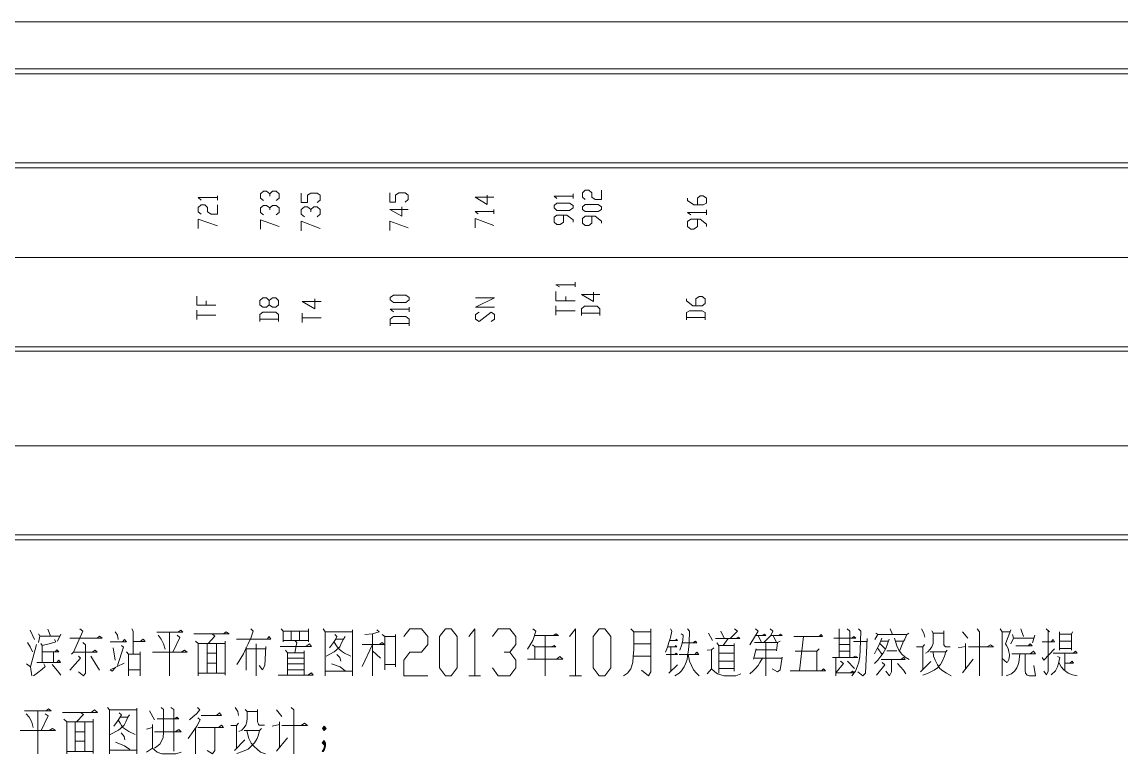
# Model space of a CAD drawing. Header units: millimetres. Extents: x 18 to 1853, y 466 to 763.
# Drawn here: x 1323.9 to 1440.6, y 685.4 to 763.2 of the extents above; entities that cross this region are included whole.
import ezdxf

# ---------------------------------------------------------------- set-up
doc = ezdxf.new("R2010")
doc.units = ezdxf.units.MM
doc.header["$MEASUREMENT"] = 0
doc.layers.add('1', color=7, linetype='Continuous')

msp = doc.modelspace()

# ---------------------------------------------------------------- linework, layer by layer
at = {"color": 255, "linetype": 'Continuous', "lineweight": 0}
msp.add_line((1852.6, 763.16), (18.35, 763.16), dxfattribs=at)
for points in [[(1349.51, 744.19), (1349.2, 744.45), (1349.2, 744.92), (1349.51, 745.18), (1349.82, 745.18), (1350.18, 744.92), (1350.18, 744.66)], [(1350.18, 744.92), (1350.49, 745.18), (1350.86, 745.18), (1351.17, 744.92), (1351.17, 744.45), (1350.86, 744.19)], [(1355.22, 743.98), (1355.54, 744.24), (1355.54, 744.76), (1355.22, 744.97), (1354.55, 744.97), (1354.18, 744.76), (1354.18, 743.98), (1353.51, 743.98), (1353.51, 744.97)], [(1364.58, 744.03), (1364.89, 744.29), (1364.89, 744.76), (1364.58, 745.02), (1363.9, 745.02), (1363.54, 744.76), (1363.54, 744.03), (1362.92, 744.03), (1362.92, 745.02)], [(1382.41, 744.4), (1382.41, 744.92)], [(1383.7, 744.29), (1383.39, 744.55), (1383.39, 745.02), (1383.7, 745.28), (1384.07, 745.28), (1384.38, 745.02), (1384.38, 744.55), (1384.74, 744.29), (1385.42, 744.29), (1385.42, 745.28)], [(1342.91, 744.24), (1342.59, 744.5), (1344.62, 744.5)], [(1344.62, 744.24), (1344.62, 744.71)], [(1373.29, 744.76), (1373.29, 743.77), (1371.99, 744.55), (1373.97, 744.55)], [(1380.69, 744.4), (1380.38, 744.66), (1382.41, 744.66)], [(1382.41, 743.41), (1382.04, 743.15), (1380.69, 743.15), (1380.38, 743.41), (1380.38, 743.67), (1380.69, 743.93), (1382.04, 743.93), (1382.41, 743.67), (1382.41, 743.41)], [(1385.42, 743.25), (1385.06, 743.04), (1383.7, 743.04), (1383.39, 743.25), (1383.39, 743.51), (1383.7, 743.77), (1385.06, 743.77), (1385.42, 743.51), (1385.42, 743.25)], [(1395.61, 743.72), (1395.61, 744.45), (1395.92, 744.71), (1396.23, 744.71), (1396.59, 744.45), (1396.59, 743.93), (1396.23, 743.72), (1395.24, 743.72), (1394.57, 744.19), (1394.57, 744.45)], [(1342.91, 742.73), (1342.59, 742.99), (1342.59, 743.46), (1342.91, 743.72), (1343.27, 743.72), (1343.58, 743.46), (1343.58, 742.99), (1343.95, 742.73), (1344.62, 742.73), (1344.62, 743.72)], [(1349.51, 742.68), (1349.2, 742.94), (1349.2, 743.41), (1349.51, 743.67), (1349.82, 743.67), (1350.18, 743.41), (1350.18, 743.2)], [(1350.18, 743.41), (1350.49, 743.67), (1350.86, 743.67), (1351.17, 743.41), (1351.17, 742.94), (1350.86, 742.68)], [(1353.87, 742.47), (1353.51, 742.73), (1353.51, 743.25), (1353.87, 743.51), (1354.18, 743.51), (1354.55, 743.25), (1354.55, 742.99)], [(1354.55, 743.25), (1354.86, 743.51), (1355.22, 743.51), (1355.54, 743.25), (1355.54, 742.73), (1355.22, 742.47)], [(1364.22, 743.51), (1364.22, 742.53), (1362.92, 743.25), (1364.89, 743.25)], [(1372.31, 742.79), (1371.99, 743.04), (1373.97, 743.04)], [(1373.97, 742.79), (1373.97, 743.25)], [(1382.41, 741.9), (1382.41, 742.16), (1381.73, 742.63), (1380.69, 742.63), (1380.38, 742.42), (1380.38, 741.9), (1380.69, 741.64), (1381.05, 741.64), (1381.37, 741.9), (1381.37, 742.63)], [(1394.93, 742.68), (1394.57, 742.94), (1396.59, 742.94)], [(1396.59, 742.68), (1396.59, 743.2)], [(1342.59, 741.23), (1342.59, 742.21), (1344.62, 741.49)], [(1349.2, 741.17), (1349.2, 742.16), (1351.17, 741.43)], [(1353.51, 740.97), (1353.51, 742.01), (1355.54, 741.23)], [(1362.92, 741.02), (1362.92, 742.01), (1364.89, 741.28)], [(1371.99, 741.28), (1371.99, 742.27), (1373.97, 741.54)], [(1385.42, 741.8), (1385.42, 742.01), (1384.74, 742.53), (1383.7, 742.53), (1383.39, 742.27), (1383.39, 741.8), (1383.7, 741.54), (1384.07, 741.54), (1384.38, 741.8), (1384.38, 742.53)], [(1396.59, 741.43), (1396.59, 741.69), (1395.92, 742.21), (1394.93, 742.21), (1394.57, 741.95), (1394.57, 741.43), (1394.93, 741.17), (1395.24, 741.17), (1395.61, 741.43), (1395.61, 742.21)], [(65.33, 738.16), (1837.58, 738.16), (65.33, 738.16)], [(1380.95, 735.04), (1380.59, 735.25), (1382.61, 735.25)], [(1382.61, 733.53), (1380.59, 733.53), (1380.59, 734.52)], [(1382.61, 735.04), (1382.61, 735.51)], [(1384.59, 734.47), (1384.59, 733.48), (1383.29, 734.21), (1385.26, 734.21)], [(1344.47, 733.07), (1342.44, 733.07), (1342.44, 734.05)], [(1343.43, 733.07), (1343.43, 733.53)], [(1351.12, 733.12), (1350.81, 732.86), (1350.49, 732.86), (1350.13, 733.12), (1350.13, 733.59), (1349.82, 733.85), (1349.46, 733.85), (1349.14, 733.59), (1349.14, 733.12), (1349.46, 732.86), (1349.82, 732.86), (1350.13, 733.12)], [(1350.13, 733.59), (1350.49, 733.85), (1350.81, 733.85), (1351.12, 733.59), (1351.12, 733.12)], [(1354.96, 733.74), (1354.96, 732.7), (1353.61, 733.48), (1355.64, 733.48)], [(1364.99, 733.64), (1364.63, 733.38), (1363.33, 733.38), (1362.97, 733.64), (1362.97, 733.9), (1363.33, 734.16), (1364.63, 734.16), (1364.99, 733.9), (1364.99, 733.64)], [(1374.07, 732.86), (1372.05, 732.86), (1374.07, 733.85), (1372.05, 733.85)], [(1381.63, 733.53), (1381.63, 734)], [(1395.45, 733.01), (1395.45, 733.74), (1395.81, 734), (1396.13, 734), (1396.44, 733.74), (1396.44, 733.27), (1396.13, 733.01), (1395.14, 733.01), (1394.46, 733.53), (1394.46, 733.74)], [(1342.44, 731.56), (1342.44, 732.55)], [(1351.12, 731.35), (1351.12, 732.08), (1350.81, 732.34), (1349.46, 732.34), (1349.14, 732.08), (1349.14, 731.35)], [(1353.61, 731.25), (1353.61, 732.23)], [(1363.33, 732.39), (1362.97, 732.65), (1364.99, 732.65)], [(1364.99, 732.39), (1364.99, 732.86)], [(1373.71, 731.35), (1374.07, 731.61), (1374.07, 732.08), (1373.71, 732.34), (1372.41, 731.35), (1372.05, 731.61), (1372.05, 732.08), (1372.41, 732.34)], [(1380.59, 732.03), (1380.59, 733.01)], [(1380.59, 732.49), (1382.61, 732.49)], [(1385.26, 731.97), (1385.26, 732.7), (1384.95, 732.96), (1383.6, 732.96), (1383.29, 732.7), (1383.29, 731.97)], [(1383.29, 732.23), (1385.26, 732.23)], [(1396.44, 731.51), (1396.44, 732.29), (1396.13, 732.49), (1394.77, 732.49), (1394.46, 732.29), (1394.46, 731.51)], [(1342.44, 732.03), (1344.47, 732.03)], [(1349.14, 731.61), (1351.12, 731.61)], [(1353.61, 731.72), (1355.64, 731.72)], [(1364.99, 730.88), (1364.99, 731.61), (1364.63, 731.87), (1363.33, 731.87), (1362.97, 731.61), (1362.97, 730.88)], [(1362.97, 731.14), (1364.99, 731.14)], [(1394.46, 731.77), (1396.44, 731.77)], [(65.33, 718.15), (1837.58, 718.15), (65.33, 718.15)], [(1324.72, 698.56), (1325.18, 697.57)], [(1326.59, 698.66), (1326.74, 698.3), (1326.9, 697.93)], [(1330.02, 698.71), (1330.33, 698.45), (1329.34, 696.22)], [(1333.76, 698.4), (1334.02, 698.04), (1334.07, 697.57)], [(1335.53, 698.71), (1335.68, 698.45), (1335.68, 696.01)], [(1338.18, 698.35), (1340.93, 698.35), (1340.72, 698.56), (1340.41, 698.35)], [(1339.53, 693.72), (1339.53, 698.35)], [(1342.13, 698.19), (1345.87, 698.19), (1345.56, 698.4), (1345.25, 698.19)], [(1348.16, 698.71), (1348.42, 698.45), (1348.16, 697.73), (1347.9, 697.1), (1347.69, 696.69), (1347.38, 696.06), (1347.12, 695.59), (1346.91, 695.23), (1346.7, 694.92)], [(1351.38, 698.71), (1351.59, 698.45), (1351.59, 697.31)], [(1354.29, 698.45), (1351.59, 698.45)], [(1352.47, 698.45), (1352.47, 697.47)], [(1353.35, 698.45), (1353.35, 697.47)], [(1354.29, 697.31), (1354.29, 698.71)], [(1355.85, 698.71), (1356.06, 698.4), (1356.06, 693.72)], [(1358.97, 698.4), (1356.06, 698.4)], [(1358.97, 693.72), (1358.97, 698.61)], [(1361.56, 698.61), (1361.82, 698.4), (1361.1, 698.19), (1360.27, 698.09)], [(1364.42, 697.88), (1365.05, 698.71), (1366.29, 698.71), (1366.97, 697.88), (1366.97, 697.05), (1366.29, 696.22), (1365.05, 696.22), (1364.42, 695.39), (1364.42, 693.72), (1366.97, 693.72)], [(1368.84, 693.72), (1368.22, 694.55), (1368.22, 697.88), (1368.84, 698.71), (1369.46, 698.71), (1370.09, 697.88), (1370.09, 694.55), (1369.46, 693.72), (1368.84, 693.72)], [(1371.34, 697.88), (1371.96, 698.71), (1371.96, 693.72)], [(1373.83, 697.88), (1374.45, 698.71), (1375.7, 698.71), (1376.32, 697.88), (1376.32, 697.05), (1375.7, 696.22), (1375.08, 696.22)], [(1378.14, 698.71), (1378.46, 698.45), (1378.14, 697.47), (1377.57, 696.53)], [(1382.04, 697.88), (1382.67, 698.71), (1382.67, 693.72)], [(1385.16, 693.72), (1384.54, 694.55), (1384.54, 697.88), (1385.16, 698.71), (1385.78, 698.71), (1386.41, 697.88), (1386.41, 694.55), (1385.78, 693.72), (1385.16, 693.72)], [(1388.54, 698.71), (1388.85, 698.4), (1388.85, 696.48), (1388.8, 695.8), (1388.75, 695.13), (1388.54, 694.45), (1388.17, 693.98), (1387.76, 693.72)], [(1388.85, 698.4), (1390.67, 698.4)], [(1390.67, 698.71), (1390.67, 694.14), (1390.41, 693.72), (1389.68, 694.3)], [(1392.75, 698.71), (1392.9, 698.45), (1392.75, 697.78), (1392.59, 697.26), (1392.44, 696.74), (1392.23, 696.22)], [(1394.57, 698.71), (1394.77, 698.45), (1394.72, 697.21), (1394.67, 696.48), (1394.57, 695.8), (1394.52, 695.44), (1394.36, 694.97), (1394.2, 694.66), (1393.94, 694.24), (1393.68, 693.98), (1393.22, 693.72)], [(1396.8, 698.24), (1397.22, 697.47)], [(1398.1, 698.45), (1398.46, 697.73)], [(1399.56, 698.71), (1399.87, 698.45), (1399.09, 697.67)], [(1401.79, 698.71), (1402.05, 698.45), (1401.17, 697)], [(1403.35, 698.71), (1403.61, 698.45), (1403.4, 697.99), (1402.67, 697.26)], [(1410.68, 698.71), (1410.68, 695.65)], [(1411.51, 698.71), (1411.82, 698.45), (1411.82, 695.65)], [(1412.71, 698.71), (1412.97, 698.45), (1412.91, 696.43), (1412.86, 695.75), (1412.76, 695.18), (1412.6, 694.66), (1412.39, 694.19), (1412.03, 693.72)], [(1414.58, 698.24), (1414.78, 698.09), (1414.47, 697.57)], [(1416.08, 698.71), (1416.34, 698.09)], [(1418.06, 698.24), (1417.85, 698.09), (1417.64, 697.62)], [(1419.41, 698.71), (1419.67, 698.24), (1419.77, 697.83)], [(1420.5, 698.5), (1420.66, 698.24), (1420.66, 697.57), (1420.66, 697.15), (1420.5, 696.79), (1420.35, 696.53), (1420.09, 696.27), (1419.83, 696.11)], [(1420.66, 698.24), (1421.8, 698.24)], [(1421.8, 698.5), (1421.8, 697.15), (1421.8, 697), (1421.85, 696.89), (1421.96, 696.79), (1422.48, 696.79)], [(1423.78, 698.4), (1424.35, 697.73)], [(1425.33, 698.71), (1425.59, 698.4), (1425.59, 693.72)], [(1427.78, 698.71), (1427.99, 698.4), (1427.99, 693.72)], [(1427.99, 698.4), (1428.87, 698.4)], [(1428.92, 698.61), (1428.35, 697.1)], [(1429.96, 698.71), (1430.27, 697.88)], [(1432.87, 698.56), (1432.87, 694.19), (1432.71, 693.83), (1432.4, 694.19)], [(1432.66, 698.71), (1433.03, 698.4)], [(1434.07, 698.4), (1434.07, 696.43)], [(1435.37, 696.43), (1435.37, 698.14), (1435.47, 698.4)], [(1324.46, 697.26), (1324.72, 696.79), (1324.98, 696.27)], [(1324.77, 694.66), (1325.39, 697.05)], [(1325.6, 698.19), (1325.76, 697.93), (1325.6, 697.26)], [(1325.76, 697.93), (1327.89, 697.93)], [(1327.32, 697.57), (1327.47, 697.31), (1326.74, 697.1), (1326.02, 696.95), (1325.86, 697.15)], [(1327.99, 698.14), (1327.63, 697.41)], [(1328.93, 697.73), (1332.36, 697.73), (1332.1, 697.93), (1331.84, 697.73)], [(1330.33, 697.26), (1330.59, 697), (1330.59, 693.98), (1330.38, 693.72), (1329.86, 694.14)], [(1333.24, 697.31), (1334.96, 697.31), (1334.75, 697.57), (1334.54, 697.31)], [(1335.68, 697.36), (1336.93, 697.36), (1336.72, 697.62), (1336.41, 697.36)], [(1338.33, 698.04), (1338.65, 697.62), (1338.9, 697.1), (1339.06, 696.53)], [(1340.36, 698.04), (1340.62, 697.78), (1339.89, 696.22)], [(1342.28, 697.41), (1342.59, 697.15), (1342.59, 693.72)], [(1342.59, 697.15), (1345.45, 697.15)], [(1343.53, 697.15), (1343.53, 693.98)], [(1344.05, 698.19), (1344.36, 697.93), (1343.63, 697.15)], [(1344.52, 693.98), (1344.52, 697.15)], [(1345.45, 697.41), (1345.45, 693.78)], [(1346.65, 697.62), (1350.29, 697.62), (1350.13, 697.88), (1349.92, 697.62)], [(1348.73, 697.1), (1348.73, 693.72)], [(1351.27, 696.84), (1354.6, 696.84), (1354.39, 697.1), (1354.03, 696.84)], [(1354.29, 697.47), (1351.59, 697.47)], [(1352.83, 697.47), (1353.04, 697.26), (1352.83, 696.17)], [(1358.19, 697.88), (1358.03, 697.62), (1357.82, 697.21), (1357.61, 696.79), (1357.25, 696.43), (1357.04, 696.27), (1356.16, 695.8)], [(1357.1, 698.09), (1357.3, 697.88), (1357.15, 697.57), (1356.94, 697.26), (1356.52, 696.69)], [(1356.99, 697.36), (1357.2, 697), (1357.36, 696.79), (1357.51, 696.58), (1357.82, 696.32), (1358.13, 696.11), (1358.81, 695.8)], [(1357.2, 697.62), (1358.03, 697.62)], [(1360.01, 697.05), (1362.34, 697.05), (1362.14, 697.26), (1361.82, 697.05)], [(1361.1, 697.05), (1360.01, 694.71)], [(1361.1, 698.19), (1361.1, 693.72)], [(1362.14, 698.09), (1362.4, 697.88), (1362.4, 694.35)], [(1362.4, 697.88), (1363.54, 697.88)], [(1363.54, 698.09), (1363.54, 694.66)], [(1378.3, 697.99), (1380.85, 697.99), (1380.59, 698.19), (1380.33, 697.99)], [(1379.44, 697.99), (1379.44, 693.72)], [(1388.85, 697.1), (1390.67, 697.1)], [(1392.7, 697.47), (1393.48, 697.47), (1393.37, 697.62), (1393.27, 697.47)], [(1393.89, 698.19), (1394.1, 698.04), (1394.05, 697.47), (1393.94, 696.95), (1393.74, 696.43)], [(1394, 697.21), (1395.55, 697.21), (1395.4, 697.41), (1395.14, 697.21)], [(1397.53, 697.67), (1400.13, 697.67), (1399.97, 697.83), (1399.71, 697.67)], [(1397.69, 697.21), (1397.89, 696.95), (1397.89, 693.98)], [(1398.88, 697.67), (1398.36, 696.95)], [(1399.5, 697.15), (1399.5, 694.19)], [(1401.69, 697.26), (1404.13, 697.26)], [(1401.79, 697.99), (1402.88, 697.99), (1402.73, 698.14), (1402.47, 697.99)], [(1402.05, 697.99), (1402.41, 697.26)], [(1402.88, 697.26), (1402.88, 693.72)], [(1403.4, 697.99), (1404.6, 697.99), (1404.44, 698.14), (1404.18, 697.99)], [(1403.66, 697.99), (1404.03, 697.26)], [(1404.39, 697.41), (1404.13, 697.26), (1404.03, 696.37)], [(1405.84, 697.88), (1408.91, 697.88), (1408.76, 698.09), (1408.55, 697.88)], [(1406.88, 697.88), (1406.47, 694.24)], [(1410.11, 697.73), (1412.45, 697.73), (1412.24, 697.88), (1412.03, 697.73)], [(1410.68, 697.05), (1411.82, 697.05)], [(1412.19, 697.36), (1413.64, 697.36)], [(1413.64, 697.67), (1413.48, 693.98), (1413.17, 693.72), (1412.65, 694.14)], [(1415.2, 697.73), (1414.89, 696.95), (1414.68, 696.53), (1414.42, 696.06)], [(1415.98, 697.62), (1415.62, 696.63), (1415.36, 696.11), (1415.1, 695.8), (1414.78, 695.39), (1414.42, 695.02)], [(1414.78, 698.09), (1417.85, 698.09)], [(1414.99, 697.15), (1415.56, 696.58)], [(1415.1, 697.41), (1415.93, 697.41)], [(1416.55, 697.73), (1416.81, 696.89), (1417.02, 696.43), (1417.28, 696.06), (1417.69, 695.7), (1418.11, 695.44)], [(1416.66, 697.41), (1417.49, 697.41)], [(1417.64, 697.57), (1417.49, 697.41), (1417.07, 696.32)], [(1419.72, 697.05), (1419.57, 696.79), (1419.57, 694.35)], [(1424.09, 697.15), (1424.09, 694.4)], [(1428.35, 697.1), (1428.45, 696.95), (1428.61, 696.63), (1428.71, 696.27), (1428.76, 695.96), (1428.76, 695.85), (1428.71, 695.44), (1428.56, 695.18), (1428.5, 695.13), (1427.99, 695.54)], [(1429.08, 698.09), (1429.18, 697.73), (1428.92, 697.1)], [(1429.18, 697.73), (1431.36, 697.73)], [(1429.44, 696.89), (1431.16, 696.89), (1430.95, 697.1), (1430.74, 696.89)], [(1431.47, 698.04), (1431.21, 697.21)], [(1432.25, 697.31), (1433.55, 697.31), (1433.39, 697.57), (1433.18, 697.31)], [(1435.37, 698.14), (1434.07, 698.14)], [(1434.07, 697.41), (1435.37, 697.41)], [(1326.02, 696.95), (1326.02, 695.13)], [(1326.02, 696.27), (1327.78, 696.27), (1327.57, 696.48), (1327.37, 696.27)], [(1327.21, 696.27), (1327.21, 695.13)], [(1329.13, 696.01), (1329.34, 696.22), (1331.84, 696.22), (1331.63, 696.43), (1331.32, 696.22)], [(1333.55, 696.69), (1333.76, 695.39)], [(1334.44, 696.95), (1334.64, 696.74), (1334.02, 694.81)], [(1334.96, 696.27), (1335.16, 696.01), (1335.16, 693.72)], [(1336.41, 696.01), (1335.16, 696.01)], [(1336.41, 693.72), (1336.41, 696.27)], [(1337.71, 696.22), (1341.4, 696.22), (1341.14, 696.43), (1340.78, 696.22)], [(1343.53, 696.11), (1344.52, 696.11)], [(1347.69, 696.74), (1347.69, 694.3)], [(1347.69, 696.58), (1349.77, 696.58)], [(1349.77, 696.84), (1349.66, 694.81), (1349.4, 694.35), (1349.04, 694.81)], [(1351.85, 696.43), (1352.05, 696.17), (1352.05, 693.78)], [(1352.05, 696.17), (1353.82, 696.17)], [(1353.82, 696.37), (1353.82, 693.78)], [(1357.3, 695.96), (1357.61, 695.65), (1357.72, 695.28)], [(1361.1, 696.37), (1361.93, 695.59)], [(1375.7, 696.22), (1376.32, 695.39), (1376.32, 694.55), (1375.7, 693.72), (1374.45, 693.72), (1373.83, 694.55)], [(1378.09, 697), (1378.35, 696.79), (1378.35, 695.49)], [(1378.35, 696.79), (1380.59, 696.79), (1380.38, 696.95), (1380.07, 696.79)], [(1392.28, 695.96), (1393.48, 695.96), (1393.37, 696.11), (1393.22, 695.96)], [(1392.49, 696.79), (1393.42, 696.79), (1393.27, 696.95), (1393.22, 696.79)], [(1392.8, 696.79), (1392.8, 694.19)], [(1393.68, 695.96), (1395.76, 695.96), (1395.55, 696.22), (1395.35, 695.96)], [(1394.62, 695.96), (1394.77, 695.28), (1394.98, 694.81), (1395.19, 694.35), (1395.5, 693.98), (1395.81, 693.72)], [(1397.37, 696.69), (1397.11, 696.48), (1397.11, 694.45), (1396.65, 693.93)], [(1396.65, 696.43), (1397.11, 696.48)], [(1397.89, 696.95), (1399.5, 696.95)], [(1397.89, 696.11), (1399.5, 696.11)], [(1401.84, 696.58), (1401.58, 695.49)], [(1404.03, 696.48), (1401.84, 696.48)], [(1406, 696.32), (1408.29, 696.32)], [(1408.55, 696.58), (1408.29, 696.32), (1408.29, 694.24)], [(1410.68, 696.32), (1411.82, 696.32)], [(1414.78, 696.63), (1415.25, 695.96)], [(1415.72, 696.37), (1416.81, 696.37)], [(1418.89, 696.79), (1419.57, 696.79)], [(1422.16, 696.43), (1422.01, 696.27), (1421.85, 695.8), (1421.7, 695.39), (1421.44, 694.92), (1421.12, 694.55), (1420.76, 694.3), (1420.14, 693.98), (1419.57, 693.78)], [(1420.35, 696.27), (1422.01, 696.27)], [(1420.66, 696.27), (1420.71, 695.8), (1420.86, 695.39), (1421.12, 694.87), (1421.38, 694.5), (1421.7, 694.24), (1422.06, 693.98), (1422.58, 693.72)], [(1423.31, 696.69), (1424.09, 696.84)], [(1424.4, 696.79), (1427.05, 696.79), (1426.74, 697), (1426.37, 696.79)], [(1429.86, 696.06), (1429.75, 695.13), (1429.65, 694.81), (1429.54, 694.55), (1429.34, 694.24), (1428.97, 693.93), (1428.4, 693.72)], [(1429.02, 696.06), (1431.52, 696.06), (1431.31, 696.32), (1430.95, 696.06)], [(1430.43, 696.06), (1430.43, 694.3), (1430.48, 693.98), (1430.64, 693.78), (1430.84, 693.72), (1431.52, 693.72), (1431.36, 694.81)], [(1432.25, 695.65), (1432.4, 695.39), (1433.55, 696.58)], [(1433.39, 696.11), (1435.94, 696.11), (1435.78, 696.32), (1435.52, 696.11)], [(1434.07, 696.63), (1435.37, 696.63)], [(1434.64, 696.11), (1434.64, 694.24)], [(1324.35, 694.97), (1324.77, 694.66), (1324.92, 693.72)], [(1326.17, 694.97), (1326.33, 694.71), (1325.96, 694.4), (1325.5, 694.04), (1325.08, 693.72)], [(1325.44, 695.13), (1327.94, 695.13), (1327.78, 695.39), (1327.57, 695.13)], [(1327.06, 694.92), (1327.63, 694.24), (1327.99, 693.78)], [(1329.86, 695.8), (1330.07, 695.59), (1328.93, 694.3)], [(1331.16, 695.8), (1332.1, 694.3)], [(1333.81, 694.61), (1333.45, 694.19), (1333.24, 694.35), (1334.7, 695.07)], [(1343.53, 695.07), (1344.52, 695.07)], [(1352.05, 695.59), (1353.82, 695.59)], [(1352.05, 694.97), (1353.82, 694.97)], [(1356.73, 694.97), (1357.67, 694.66), (1358.24, 694.19)], [(1362.4, 694.92), (1363.54, 694.92)], [(1377.57, 695.49), (1381.31, 695.49), (1381, 695.75), (1380.64, 695.49)], [(1388.85, 695.8), (1390.67, 695.8)], [(1392.59, 693.98), (1393.48, 694.87)], [(1397.89, 695.28), (1399.5, 695.28)], [(1402.52, 695.59), (1402.26, 695.13), (1402.05, 694.81), (1401.79, 694.5), (1401.53, 694.24), (1401.17, 693.93)], [(1401.58, 695.59), (1404.6, 695.59)], [(1404.6, 695.7), (1404.39, 694.35), (1404.13, 694.14), (1403.56, 694.45)], [(1409.95, 695.65), (1412.65, 695.65), (1412.39, 695.8), (1412.08, 695.65)], [(1410.31, 695.65), (1410.31, 693.72)], [(1410.83, 695.28), (1411.15, 695.02), (1410.31, 694.04)], [(1411.56, 695.28), (1412.29, 694.5)], [(1415.25, 695.13), (1415.51, 694.87), (1414.63, 693.78)], [(1415.15, 695.44), (1417.69, 695.44), (1417.49, 695.65), (1417.23, 695.44)], [(1416.24, 695.44), (1416.24, 694.14), (1416.03, 693.72), (1415.62, 694.19)], [(1416.86, 695.02), (1417.49, 694.3), (1417.75, 693.93)], [(1419.31, 694.14), (1420.4, 695.23)], [(1423.78, 694.04), (1424.92, 695.49)], [(1433.86, 695.75), (1434.12, 695.65), (1433.96, 695.02), (1433.86, 694.66), (1433.65, 694.24), (1433.18, 693.83)], [(1434.01, 695.13), (1434.27, 694.66), (1434.53, 694.35), (1435, 693.98), (1435.47, 693.83), (1435.94, 693.72)], [(1434.64, 695.07), (1435.57, 695.07), (1435.42, 695.28), (1435.16, 695.07)], [(1335.16, 694.35), (1336.41, 694.35)], [(1342.59, 693.98), (1345.45, 693.98)], [(1351.07, 693.78), (1354.81, 693.78), (1354.6, 694.04), (1354.24, 693.78)], [(1352.05, 694.35), (1353.82, 694.35)], [(1356.06, 694.19), (1358.97, 694.19)], [(1371.34, 693.72), (1372.58, 693.72)], [(1382.04, 693.72), (1383.29, 693.72)], [(1397.11, 694.45), (1397.48, 694.14), (1397.74, 693.93), (1398.1, 693.83), (1398.46, 693.72), (1399.71, 693.72), (1400.23, 693.93)], [(1397.89, 694.5), (1399.5, 694.5)], [(1408.81, 694.24), (1409.02, 694.45), (1409.22, 694.24), (1405.48, 694.24)], [(1410.31, 694.04), (1412.29, 694.04), (1412.08, 694.19), (1411.87, 694.04)], [(1324.14, 689.98), (1326.95, 689.98), (1326.69, 690.19), (1326.43, 689.98)], [(1328.15, 689.83), (1331.89, 689.83), (1331.58, 690.09), (1331.21, 689.83)], [(1332.93, 690.35), (1333.14, 690.09), (1333.14, 685.41)], [(1336.05, 690.09), (1333.14, 690.09)], [(1336.05, 685.41), (1336.05, 690.29)], [(1338.65, 690.35), (1338.9, 690.14), (1338.9, 687.69), (1338.85, 687.17), (1338.7, 686.86), (1338.49, 686.45), (1338.18, 686.19), (1337.92, 686.03)], [(1339.68, 690.35), (1340, 690.14), (1340, 685.72)], [(1342.49, 690.35), (1342.75, 690.09), (1342.39, 689.67), (1342.02, 689.36), (1341.66, 689.05)], [(1346.49, 690.35), (1346.8, 689.93), (1346.86, 689.51)], [(1347.58, 690.14), (1347.79, 689.93), (1347.79, 689.2), (1347.74, 688.84), (1347.64, 688.47), (1347.48, 688.21), (1347.22, 687.95), (1346.91, 687.8)], [(1348.88, 690.14), (1348.88, 688.84), (1348.94, 688.68), (1348.99, 688.53), (1349.04, 688.47), (1349.61, 688.47)], [(1350.91, 690.09), (1351.48, 689.41)], [(1352.47, 690.35), (1352.73, 690.09), (1352.73, 685.41)], [(1324.3, 689.67), (1324.61, 689.31), (1324.92, 688.79), (1325.03, 688.21)], [(1325.55, 685.41), (1325.55, 689.98)], [(1326.33, 689.67), (1326.64, 689.46), (1325.91, 687.9)], [(1328.3, 689.1), (1328.61, 688.84), (1328.61, 685.41)], [(1330.07, 689.83), (1330.38, 689.62), (1329.65, 688.84)], [(1331.42, 689.1), (1331.42, 685.46)], [(1335.27, 689.57), (1335.11, 689.31), (1334.9, 688.84), (1334.7, 688.47), (1334.33, 688.11), (1334.12, 687.95), (1333.24, 687.49)], [(1334.18, 689.77), (1334.44, 689.57), (1334.23, 689.2), (1334.02, 688.89), (1333.6, 688.37)], [(1334.07, 689.05), (1334.28, 688.68), (1334.44, 688.42), (1334.59, 688.21), (1334.9, 688.01), (1335.21, 687.8), (1335.89, 687.49)], [(1334.28, 689.31), (1335.11, 689.31)], [(1337.4, 689.98), (1337.92, 689.05)], [(1338.23, 689.15), (1340.52, 689.15), (1340.31, 689.31), (1340.1, 689.15)], [(1342.54, 689.25), (1342.8, 689.05), (1342.44, 688.37), (1342.13, 687.9), (1341.5, 687.07)], [(1342.91, 689.51), (1345.04, 689.51), (1344.83, 689.77), (1344.52, 689.51)], [(1347.79, 689.93), (1348.88, 689.93)], [(1323.68, 687.9), (1327.42, 687.9), (1327.11, 688.11), (1326.74, 687.9)], [(1328.61, 688.84), (1331.42, 688.84)], [(1329.5, 688.84), (1329.5, 685.67)], [(1329.5, 687.75), (1330.54, 687.75)], [(1330.54, 685.67), (1330.54, 688.84)], [(1337.71, 688.53), (1337.71, 686.03), (1337.09, 685.62)], [(1337.09, 688.06), (1337.71, 688.21)], [(1337.92, 687.75), (1340.78, 687.75), (1340.52, 688.01), (1340.15, 687.75)], [(1342.28, 688.16), (1342.28, 685.41)], [(1342.54, 688.21), (1345.25, 688.21), (1345.04, 688.47), (1344.73, 688.21)], [(1344.36, 688.21), (1344.36, 685.77), (1344.1, 685.41), (1343.53, 685.77)], [(1346.03, 688.42), (1346.65, 688.42)], [(1346.86, 688.68), (1346.65, 688.42), (1346.65, 686.03)], [(1349.3, 688.11), (1349.09, 687.9), (1348.99, 687.43), (1348.83, 687.07), (1348.57, 686.6), (1348.21, 686.24), (1347.9, 685.93), (1347.27, 685.67), (1346.7, 685.46)], [(1347.48, 687.9), (1349.09, 687.9)], [(1347.74, 687.9), (1347.84, 687.43), (1347.95, 687.07), (1348.21, 686.55), (1348.52, 686.19), (1348.83, 685.93), (1349.2, 685.62), (1349.72, 685.41)], [(1350.44, 688.37), (1351.22, 688.53)], [(1351.22, 688.84), (1351.22, 686.08)], [(1351.48, 688.42), (1354.18, 688.42), (1353.87, 688.68), (1353.51, 688.42)], [(1355.8, 688.11), (1355.95, 688.37), (1356.16, 688.11), (1355.95, 687.9), (1355.8, 688.11)], [(1356, 688.27), (1355.85, 688.06)], [(1355.85, 688.21), (1356, 687.95)], [(1355.9, 688.27), (1356.11, 688.06)], [(1356.11, 688.21), (1355.9, 687.95)], [(1329.5, 686.76), (1330.54, 686.76)], [(1333.81, 686.66), (1334.75, 686.29), (1335.32, 685.88)], [(1334.38, 687.64), (1334.7, 687.28), (1334.8, 686.92)], [(1346.44, 685.77), (1347.53, 686.92)], [(1350.91, 685.72), (1352.05, 687.12)], [(1355.74, 686.6), (1355.95, 686.86), (1356.11, 686.6), (1355.95, 686.4), (1355.74, 686.6)], [(1356.11, 686.6), (1356.11, 686.24), (1356, 685.88), (1355.85, 685.67), (1355.74, 685.67), (1355.9, 685.88), (1356, 686.24), (1356, 686.5)], [(1356, 686.76), (1355.8, 686.55)], [(1355.8, 686.71), (1356, 686.45)], [(1356.11, 686.55), (1356.11, 686.24), (1355.95, 685.82), (1355.8, 685.67)], [(1355.9, 686.76), (1356.06, 686.55)], [(1356.06, 686.71), (1355.9, 686.45)], [(1328.61, 685.67), (1331.42, 685.67)], [(1333.14, 685.82), (1336.05, 685.82)], [(1337.71, 686.03), (1338.23, 685.62), (1338.7, 685.41), (1340.2, 685.41), (1340.78, 685.62)]]:
    msp.add_lwpolyline(points, dxfattribs=at)
at = {"layer": '1', "color": 10, "linetype": 'Continuous', "lineweight": 0}
for p, q in [((1847.61, 758.17), (43.34, 758.17)), ((1847.09, 757.65), (43.86, 757.65))]:
    msp.add_line(p, q, dxfattribs=at)
for points in [[(45.32, 708.17), (1837.58, 708.17), (1837.58, 748.19), (45.32, 748.19), (45.32, 708.17)], [(45.84, 708.69), (1837.11, 708.69), (1837.11, 747.67), (45.84, 747.67), (45.84, 708.69)], [(55.35, 728.18), (1837.58, 728.18), (1837.58, 728.65), (55.35, 728.65), (55.35, 728.18)]]:
    msp.add_lwpolyline(points, dxfattribs=at)

doc.saveas('drawing.dxf')
